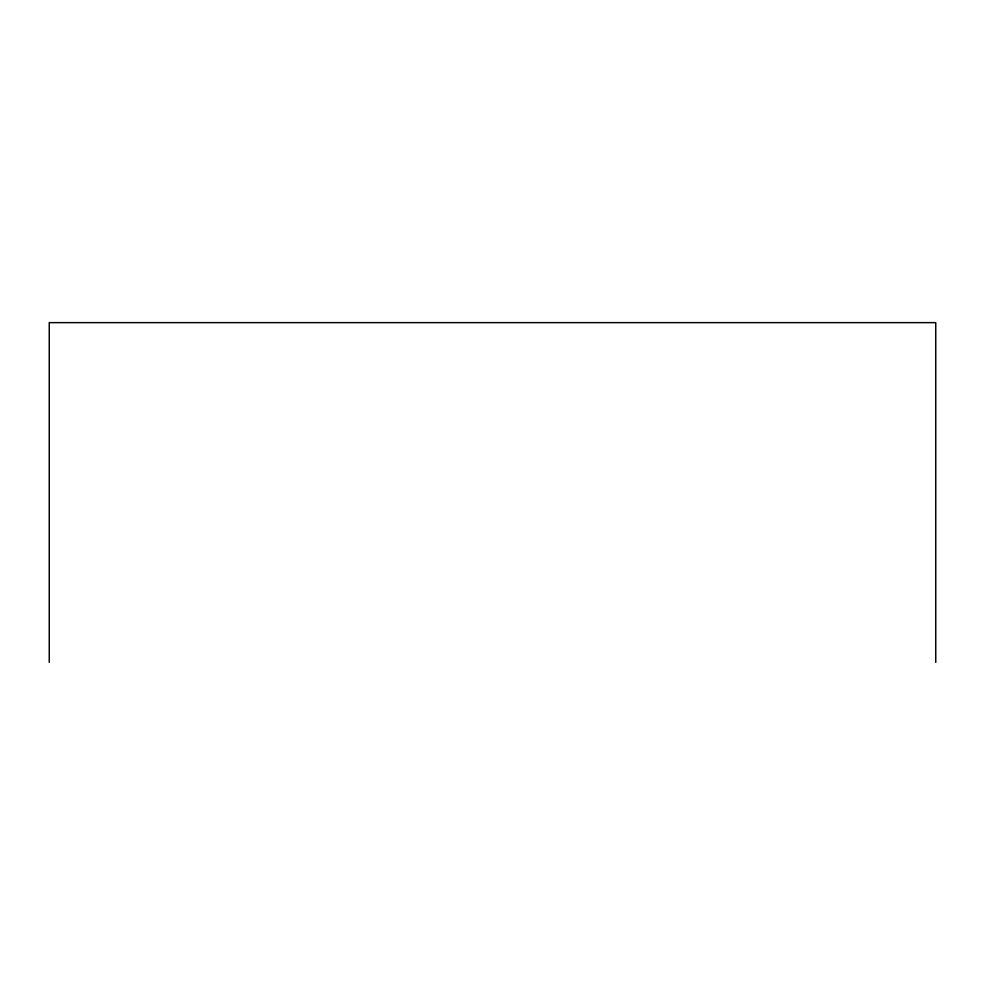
<?xml version="1.0" encoding="UTF-8"?>
<svg xmlns="http://www.w3.org/2000/svg" width="985" height="985" viewBox="0 0 985 985"><rect width="100%" height="100%" fill="white"/><g stroke="black" fill="none" stroke-linecap="round" stroke-linejoin="round"><path stroke-width="1.48" d="M935.75 662.363L935.75 322.637L49.25 322.637L49.25 662.363"/></g></svg>
